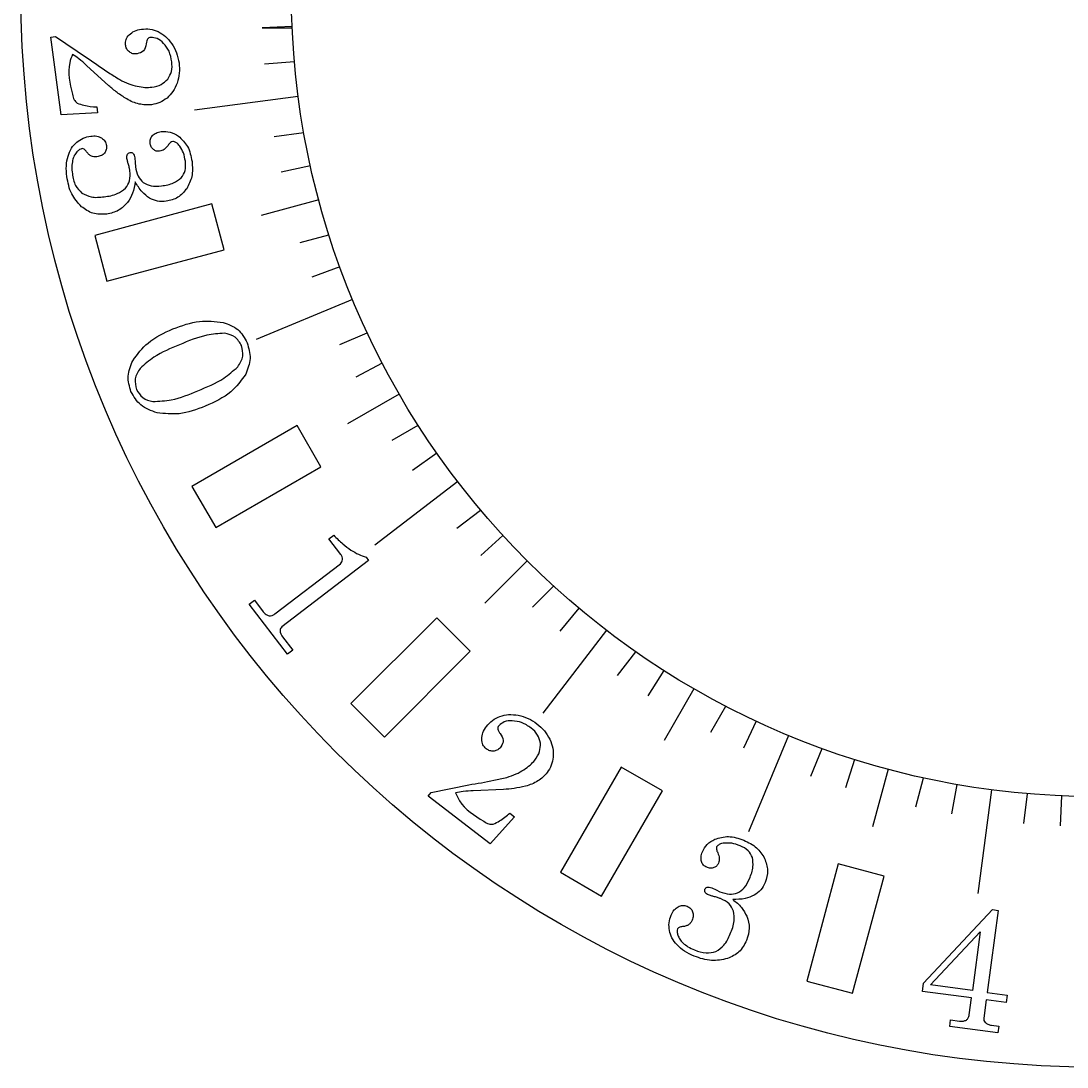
# Model space of a CAD drawing. Header units: millimetres. Extents: x -72 to 72, y -72 to 72.
# Drawn here: x -72 to -2, y -72 to -2 of the extents above; entities that cross this region are included whole.
import ezdxf

# ---------------------------------------------------------------- set-up
doc = ezdxf.new("R2010")
doc.units = ezdxf.units.MM
doc.layers.get('0').update_dxf_attribs({"linetype": 'CONTINUOUS'})

msp = doc.modelspace()

# ---------------------------------------------------------------- linework, layer by layer
for p, q in [((-53.864, -2.352), (-55.862, -2.439)), ((-55.862, -2.439), (-53.862, -2.439)), ((-70.016, -3.058), (-69.702, -3.017)), ((-69.331, -8.26), (-70.016, -3.058)), ((-69.702, -3.017), (-67.557, -4.454)), ((-53.71, -4.699), (-55.703, -4.873)), ((-66.136, -6.308), (-67.628, -4.946)), ((-53.454, -7.037), (-60.394, -7.951)), ((-66.895, -8.131), (-69.331, -8.26)), ((-66.948, -7.731), (-66.895, -8.131)), ((-55.066, -9.71), (-53.083, -9.449)), ((-64.408, -11.131), (-64.378, -11.452)), ((-64.378, -11.452), (-64.353, -11.733)), ((-52.638, -11.669), (-54.59, -12.102)), ((-52.078, -13.954), (-55.942, -14.99)), ((-53.328, -16.814), (-51.396, -16.296)), ((-50.664, -18.44), (-52.543, -19.124)), ((-49.811, -20.633), (-56.279, -23.311)), ((-50.677, -23.631), (-48.829, -22.866)), ((-47.824, -24.895), (-49.598, -25.819)), ((-46.692, -26.958), (-50.156, -28.958)), ((-47.159, -30.043), (-45.427, -29.043)), ((-44.165, -30.925), (-45.803, -32.072)), ((-42.774, -32.822), (-48.328, -37.083)), ((-42.834, -35.942), (-41.247, -34.724)), ((-51.398, -36.66), (-51.077, -36.414)), ((-39.751, -36.425), (-41.225, -37.776)), ((-50.606, -37.692), (-51.398, -36.66)), ((-55.018, -41.683), (-50.634, -38.319)), ((-48.741, -38.1), (-54.543, -42.552)), ((-48.907, -37.885), (-48.741, -38.1)), ((-38.124, -38.124), (-40.952, -40.952)), ((-37.776, -41.225), (-36.362, -39.811)), ((-56.741, -41.025), (-56.392, -40.758)), ((-54.172, -44.372), (-56.741, -41.025)), ((-56.392, -40.758), (-55.8, -41.529)), ((-34.656, -41.302), (-35.942, -42.834)), ((-54.516, -43.203), (-53.824, -44.105)), ((-32.822, -42.774), (-37.083, -48.328)), ((-53.824, -44.105), (-54.172, -44.372)), ((-32.072, -45.803), (-30.854, -44.217)), ((-28.969, -45.472), (-30.043, -47.159)), ((-26.958, -46.692), (-28.958, -50.156)), ((-25.819, -49.598), (-24.819, -47.866)), ((-22.786, -48.864), (-23.631, -50.677)), ((-20.633, -49.811), (-23.311, -56.279)), ((-19.124, -52.543), (-18.359, -50.696)), ((-16.213, -51.42), (-16.814, -53.328)), ((-13.954, -52.078), (-14.99, -55.942)), ((-44.564, -53.627), (-42.03, -53.126)), ((-12.102, -54.59), (-11.585, -52.658)), ((-9.362, -53.096), (-9.71, -55.066)), ((-44.756, -53.878), (-44.564, -53.627)), ((-40.593, -57.072), (-44.756, -53.878)), ((-39.715, -53.433), (-41.732, -53.525)), ((-7.037, -53.454), (-7.951, -60.394)), ((-4.873, -55.703), (-4.612, -53.72)), ((-2.352, -53.864), (-2.439, -55.862)), ((-38.962, -55.259), (-40.593, -57.072)), ((-39.283, -55.013), (-38.962, -55.259)), ((-25.764, -60.03), (-25.471, -60.164)), ((-25.471, -60.164), (-25.216, -60.283)), ((-11.586, -66.398), (-6.973, -61.479)), ((-6.595, -61.529), (-7.319, -67.024)), ((-6.973, -61.479), (-6.595, -61.529)), ((-11.659, -66.955), (-11.586, -66.398)), ((-8.371, -67.388), (-11.659, -66.955)), ((-7.319, -67.024), (-5.982, -67.2)), ((-5.982, -67.2), (-6.047, -67.694)), ((-8.52, -68.521), (-8.371, -67.388)), ((-7.384, -67.518), (-7.547, -68.755)), ((-6.047, -67.694), (-7.384, -67.518)), ((-9.829, -69.3), (-9.771, -68.864)), ((-6.604, -69.724), (-9.829, -69.3)), ((-9.771, -68.864), (-9.173, -68.943)), ((-7.041, -69.224), (-6.547, -69.289)), ((-6.547, -69.289), (-6.604, -69.724))]:
    msp.add_line(p, q)
for points in [[(-59.231, -14.227), (-67.084, -16.332), (-66.262, -19.398), (-58.409, -17.294)], [(-53.53, -29.073), (-60.571, -33.138), (-58.984, -35.887), (-51.943, -31.822)], [(-44.182, -41.937), (-49.931, -47.686), (-47.686, -49.931), (-41.937, -44.182)], [(-31.822, -51.943), (-35.887, -58.984), (-33.138, -60.571), (-29.073, -53.53)], [(-17.294, -58.409), (-19.398, -66.262), (-16.332, -67.084), (-14.227, -59.231)], [(-11.112, -66.525), (-7.789, -62.964), (-8.306, -66.894)]]:
    msp.add_lwpolyline(points, close=True)
for radius in [72.025, 53.916]:
    msp.add_circle((0, 0), radius)
for points, knots in [([(-64.78, -2.9), (-64.667, -2.806), (-64.428, -2.606), (-64.121, -2.55), (-63.958, -2.52)], [0, 0, 0, 0, 0.04318291, 0.09191758, 0.09191758, 0.09191758, 0.09191758]), ([(-63.958, -2.52), (-63.764, -2.507), (-63.38, -2.481), (-63.019, -2.617), (-62.84, -2.683)], [0, 0, 0, 0, 0.0575716, 0.1141272, 0.1141272, 0.1141272, 0.1141272]), ([(-62.84, -2.683), (-62.668, -2.782), (-62.305, -2.989), (-62.055, -3.324), (-61.923, -3.499)], [0, 0, 0, 0, 0.0589312, 0.1239159, 0.1239159, 0.1239159, 0.1239159]), ([(-65.026, -3.565), (-65.025, -3.447), (-65.023, -3.196), (-64.864, -3.002), (-64.78, -2.9)], [0, 0, 0, 0, 0.03455083, 0.07284217, 0.07284217, 0.07284217, 0.07284217]), ([(-63.64, -3.501), (-63.677, -3.68), (-63.75, -4.026), (-64.086, -4.128), (-64.248, -4.178)], [0, 0, 0, 0, 0.05060925, 0.09781197, 0.09781197, 0.09781197, 0.09781197]), ([(-63.546, -3.181), (-63.567, -3.22), (-63.62, -3.32), (-63.632, -3.433), (-63.64, -3.501)], [0, 0, 0, 0, 0.01324609, 0.03358213, 0.03358213, 0.03358213, 0.03358213]), ([(-63.335, -3.077), (-63.379, -3.084), (-63.46, -3.099), (-63.519, -3.155), (-63.546, -3.181)], [0, 0, 0, 0, 0.01303054, 0.02400903, 0.02400903, 0.02400903, 0.02400903]), ([(-62.468, -3.471), (-62.605, -3.341), (-62.851, -3.108), (-63.186, -3.086), (-63.335, -3.077)], [0, 0, 0, 0, 0.05449299, 0.09796015, 0.09796015, 0.09796015, 0.09796015]), ([(-61.92, -4.711), (-61.964, -4.467), (-62.046, -4.008), (-62.333, -3.642), (-62.468, -3.471)], [0, 0, 0, 0, 0.072987, 0.1373837, 0.1373837, 0.1373837, 0.1373837]), ([(-61.923, -3.499), (-61.805, -3.698), (-61.567, -4.096), (-61.481, -4.553), (-61.438, -4.783)], [0, 0, 0, 0, 0.0686073, 0.1381907, 0.1381907, 0.1381907, 0.1381907]), ([(-64.765, -4.045), (-64.831, -3.981), (-64.968, -3.848), (-65.006, -3.661), (-65.026, -3.565)], [0, 0, 0, 0, 0.02706008, 0.05575429, 0.05575429, 0.05575429, 0.05575429]), ([(-64.248, -4.178), (-64.343, -4.183), (-64.529, -4.192), (-64.687, -4.093), (-64.765, -4.045)], [0, 0, 0, 0, 0.02776965, 0.05452308, 0.05452308, 0.05452308, 0.05452308]), ([(-68.57, -4.209), (-68.641, -4.394), (-68.971, -5.246), (-68.744, -6.164), (-68.567, -6.883)], [0, 0, 0, 0, 0.0588581, 0.2713859, 0.2713859, 0.2713859, 0.2713859]), ([(-67.628, -4.946), (-67.796, -4.794), (-68.093, -4.525), (-68.426, -4.304), (-68.57, -4.209)], [0, 0, 0, 0, 0.0680958, 0.1198048, 0.1198048, 0.1198048, 0.1198048]), ([(-67.557, -4.454), (-67.095, -4.782), (-66.391, -5.283), (-65.657, -5.739), (-65.405, -5.896)], [0, 0, 0, 0, 0.1698767, 0.2591149, 0.2591149, 0.2591149, 0.2591149]), ([(-62.185, -5.863), (-62.086, -5.696), (-61.874, -5.342), (-61.904, -4.929), (-61.92, -4.711)], [0, 0, 0, 0, 0.0568007, 0.1207745, 0.1207745, 0.1207745, 0.1207745]), ([(-61.438, -4.783), (-61.42, -5.014), (-61.384, -5.469), (-61.507, -5.909), (-61.568, -6.127)], [0, 0, 0, 0, 0.0687582, 0.1359702, 0.1359702, 0.1359702, 0.1359702]), ([(-65.405, -5.896), (-65.208, -5.997), (-64.834, -6.187), (-64.429, -6.295), (-64.237, -6.345)], [0, 0, 0, 0, 0.0661789, 0.1253825, 0.1253825, 0.1253825, 0.1253825]), ([(-63.257, -6.406), (-63.038, -6.365), (-62.627, -6.288), (-62.326, -5.998), (-62.185, -5.863)], [0, 0, 0, 0, 0.0651459, 0.1225383, 0.1225383, 0.1225383, 0.1225383]), ([(-61.568, -6.127), (-61.649, -6.327), (-61.804, -6.71), (-62.1, -6.997), (-62.242, -7.135)], [0, 0, 0, 0, 0.0637243, 0.1224407, 0.1224407, 0.1224407, 0.1224407]), ([(-68.567, -6.883), (-68.545, -7.012), (-68.507, -7.245), (-68.335, -7.403), (-68.258, -7.473)], [0, 0, 0, 0, 0.03796887, 0.06825935, 0.06825935, 0.06825935, 0.06825935]), ([(-64.938, -7.195), (-65.157, -7.057), (-65.578, -6.79), (-65.955, -6.465), (-66.136, -6.308)], [0, 0, 0, 0, 0.0773867, 0.1492624, 0.1492624, 0.1492624, 0.1492624]), ([(-64.237, -6.345), (-64.065, -6.378), (-63.74, -6.438), (-63.411, -6.416), (-63.257, -6.406)], [0, 0, 0, 0, 0.05252773, 0.09854347, 0.09854347, 0.09854347, 0.09854347]), ([(-68.258, -7.473), (-68.108, -7.525), (-67.685, -7.672), (-67.237, -7.708), (-66.948, -7.731)], [0, 0, 0, 0, 0.0474876, 0.1339977, 0.1339977, 0.1339977, 0.1339977]), ([(-64.108, -7.534), (-64.251, -7.495), (-64.542, -7.417), (-64.805, -7.27), (-64.938, -7.195)], [0, 0, 0, 0, 0.04442192, 0.0900314, 0.0900314, 0.0900314, 0.0900314]), ([(-63.274, -7.578), (-63.411, -7.589), (-63.691, -7.611), (-63.966, -7.56), (-64.108, -7.534)], [0, 0, 0, 0, 0.04089979, 0.08375489, 0.08375489, 0.08375489, 0.08375489]), ([(-62.242, -7.135), (-62.398, -7.245), (-62.711, -7.466), (-63.086, -7.54), (-63.274, -7.578)], [0, 0, 0, 0, 0.0566002, 0.1134363, 0.1134363, 0.1134363, 0.1134363]), ([(-68.292, -10.094), (-68.151, -9.993), (-67.866, -9.788), (-67.521, -9.72), (-67.347, -9.686)], [0, 0, 0, 0, 0.0512689, 0.1040344, 0.1040344, 0.1040344, 0.1040344]), ([(-67.347, -9.686), (-67.21, -9.674), (-66.957, -9.652), (-66.727, -9.76), (-66.621, -9.809)], [0, 0, 0, 0, 0.04021068, 0.07474655, 0.07474655, 0.07474655, 0.07474655]), ([(-63.379, -10.151), (-63.382, -10.057), (-63.388, -9.871), (-63.276, -9.722), (-63.221, -9.648)], [0, 0, 0, 0, 0.02716335, 0.05412456, 0.05412456, 0.05412456, 0.05412456]), ([(-63.221, -9.648), (-63.142, -9.584), (-62.969, -9.442), (-62.749, -9.405), (-62.629, -9.384)], [0, 0, 0, 0, 0.0300397, 0.06578796, 0.06578796, 0.06578796, 0.06578796]), ([(-62.629, -9.384), (-62.426, -9.377), (-62.013, -9.363), (-61.659, -9.575), (-61.479, -9.682)], [0, 0, 0, 0, 0.059642, 0.1210761, 0.1210761, 0.1210761, 0.1210761]), ([(-61.479, -9.682), (-61.25, -9.899), (-60.761, -10.365), (-60.635, -11.032), (-60.568, -11.388)], [0, 0, 0, 0, 0.0922653, 0.1977928, 0.1977928, 0.1977928, 0.1977928]), ([(-68.872, -11.025), (-68.806, -10.84), (-68.679, -10.488), (-68.417, -10.221), (-68.292, -10.094)], [0, 0, 0, 0, 0.0579966, 0.1108531, 0.1108531, 0.1108531, 0.1108531]), ([(-66.621, -9.809), (-66.537, -9.875), (-66.369, -10.006), (-66.319, -10.213), (-66.294, -10.316)], [0, 0, 0, 0, 0.03118193, 0.06189513, 0.06189513, 0.06189513, 0.06189513]), ([(-66.294, -10.316), (-66.289, -10.41), (-66.279, -10.592), (-66.378, -10.744), (-66.426, -10.818)], [0, 0, 0, 0, 0.02739623, 0.05311928, 0.05311928, 0.05311928, 0.05311928]), ([(-63.158, -10.577), (-63.214, -10.519), (-63.329, -10.399), (-63.362, -10.236), (-63.379, -10.151)], [0, 0, 0, 0, 0.02352232, 0.04890291, 0.04890291, 0.04890291, 0.04890291]), ([(-62.174, -10.305), (-62.254, -10.409), (-62.401, -10.599), (-62.631, -10.667), (-62.735, -10.698)], [0, 0, 0, 0, 0.03810006, 0.0700687, 0.0700687, 0.0700687, 0.0700687]), ([(-61.861, -10.04), (-61.911, -10.062), (-62.039, -10.119), (-62.123, -10.234), (-62.174, -10.305)], [0, 0, 0, 0, 0.01604759, 0.04166574, 0.04166574, 0.04166574, 0.04166574]), ([(-61.382, -10.366), (-61.46, -10.265), (-61.586, -10.101), (-61.785, -10.057), (-61.861, -10.04)], [0, 0, 0, 0, 0.036706, 0.05959191, 0.05959191, 0.05959191, 0.05959191]), ([(-61.015, -11.364), (-61.046, -11.168), (-61.103, -10.811), (-61.295, -10.505), (-61.382, -10.366)], [0, 0, 0, 0, 0.0587386, 0.1072784, 0.1072784, 0.1072784, 0.1072784]), ([(-68.952, -12.397), (-68.976, -12.152), (-69.022, -11.69), (-68.92, -11.237), (-68.872, -11.025)], [0, 0, 0, 0, 0.0733063, 0.138286, 0.138286, 0.138286, 0.138286]), ([(-68.286, -10.746), (-68.347, -10.825), (-68.478, -10.996), (-68.535, -11.204), (-68.565, -11.315)], [0, 0, 0, 0, 0.0296702, 0.06393192, 0.06393192, 0.06393192, 0.06393192]), ([(-67.917, -10.518), (-67.979, -10.536), (-68.121, -10.58), (-68.226, -10.686), (-68.286, -10.746)], [0, 0, 0, 0, 0.01920371, 0.04401046, 0.04401046, 0.04401046, 0.04401046]), ([(-67.628, -10.734), (-67.674, -10.667), (-67.747, -10.56), (-67.87, -10.529), (-67.917, -10.518)], [0, 0, 0, 0, 0.02304096, 0.03712559, 0.03712559, 0.03712559, 0.03712559]), ([(-67.309, -11.023), (-67.365, -10.989), (-67.49, -10.914), (-67.579, -10.798), (-67.628, -10.734)], [0, 0, 0, 0, 0.01934831, 0.0433593, 0.0433593, 0.0433593, 0.0433593]), ([(-66.934, -11.068), (-67.002, -11.074), (-67.13, -11.085), (-67.252, -11.043), (-67.309, -11.023)], [0, 0, 0, 0, 0.02013205, 0.03818358, 0.03818358, 0.03818358, 0.03818358]), ([(-66.426, -10.818), (-66.494, -10.88), (-66.637, -11.013), (-66.831, -11.049), (-66.934, -11.068)], [0, 0, 0, 0, 0.02691937, 0.05765221, 0.05765221, 0.05765221, 0.05765221]), ([(-64.922, -11.181), (-64.927, -11.128), (-64.937, -11.032), (-64.901, -10.942), (-64.885, -10.902)], [0, 0, 0, 0, 0.01570765, 0.02858375, 0.02858375, 0.02858375, 0.02858375]), ([(-64.842, -11.519), (-64.861, -11.453), (-64.892, -11.341), (-64.913, -11.227), (-64.922, -11.181)], [0, 0, 0, 0, 0.02082194, 0.03476569, 0.03476569, 0.03476569, 0.03476569]), ([(-64.885, -10.902), (-64.863, -10.87), (-64.821, -10.809), (-64.749, -10.791), (-64.714, -10.782)], [0, 0, 0, 0, 0.01100338, 0.02146696, 0.02146696, 0.02146696, 0.02146696]), ([(-64.714, -10.782), (-64.676, -10.78), (-64.601, -10.777), (-64.542, -10.824), (-64.514, -10.847)], [0, 0, 0, 0, 0.01114683, 0.02175299, 0.02175299, 0.02175299, 0.02175299]), ([(-64.514, -10.847), (-64.489, -10.883), (-64.431, -10.969), (-64.417, -11.072), (-64.408, -11.131)], [0, 0, 0, 0, 0.01296407, 0.03069565, 0.03069565, 0.03069565, 0.03069565]), ([(-62.735, -10.698), (-62.812, -10.701), (-62.966, -10.707), (-63.094, -10.62), (-63.158, -10.577)], [0, 0, 0, 0, 0.02249308, 0.0450151, 0.0450151, 0.0450151, 0.0450151]), ([(-68.565, -11.315), (-68.586, -11.45), (-68.632, -11.746), (-68.599, -12.044), (-68.581, -12.207)], [0, 0, 0, 0, 0.04069695, 0.08951439, 0.08951439, 0.08951439, 0.08951439]), ([(-64.73, -12.007), (-64.743, -11.933), (-64.77, -11.768), (-64.816, -11.608), (-64.842, -11.519)], [0, 0, 0, 0, 0.02244274, 0.05005997, 0.05005997, 0.05005997, 0.05005997]), ([(-64.353, -11.733), (-64.314, -11.955), (-64.244, -12.362), (-63.959, -12.658), (-63.83, -12.793)], [0, 0, 0, 0, 0.065875, 0.1206175, 0.1206175, 0.1206175, 0.1206175]), ([(-61.284, -12.475), (-61.184, -12.319), (-60.966, -11.982), (-60.998, -11.58), (-61.015, -11.364)], [0, 0, 0, 0, 0.054217, 0.1171761, 0.1171761, 0.1171761, 0.1171761]), ([(-60.568, -11.388), (-60.542, -11.729), (-60.492, -12.371), (-60.787, -12.941), (-60.926, -13.208)], [0, 0, 0, 0, 0.1001225, 0.1887892, 0.1887892, 0.1887892, 0.1887892]), ([(-67.978, -14.408), (-68.22, -14.135), (-68.733, -13.558), (-68.876, -12.798), (-68.952, -12.397)], [0, 0, 0, 0, 0.1075638, 0.2272215, 0.2272215, 0.2272215, 0.2272215]), ([(-68.581, -12.207), (-68.535, -12.48), (-68.452, -12.975), (-68.107, -13.336), (-67.953, -13.498)], [0, 0, 0, 0, 0.0808547, 0.1465491, 0.1465491, 0.1465491, 0.1465491]), ([(-65.022, -13.177), (-64.914, -13.013), (-64.681, -12.659), (-64.713, -12.234), (-64.73, -12.007)], [0, 0, 0, 0, 0.0574889, 0.1236781, 0.1236781, 0.1236781, 0.1236781]), ([(-62.615, -13.011), (-62.332, -12.971), (-61.841, -12.901), (-61.45, -12.602), (-61.284, -12.475)], [0, 0, 0, 0, 0.0840503, 0.1455484, 0.1455484, 0.1455484, 0.1455484]), ([(-66.451, -13.747), (-66.147, -13.703), (-65.622, -13.629), (-65.2, -13.311), (-65.022, -13.177)], [0, 0, 0, 0, 0.0902178, 0.1560336, 0.1560336, 0.1560336, 0.1560336]), ([(-64.374, -12.734), (-64.414, -12.999), (-64.487, -13.496), (-64.754, -13.921), (-64.878, -14.119)], [0, 0, 0, 0, 0.0793829, 0.1487077, 0.1487077, 0.1487077, 0.1487077]), ([(-63.413, -13.84), (-63.586, -13.707), (-63.979, -13.404), (-64.232, -12.975), (-64.374, -12.734)], [0, 0, 0, 0, 0.0646867, 0.1476911, 0.1476911, 0.1476911, 0.1476911]), ([(-63.83, -12.793), (-63.661, -12.88), (-63.281, -13.078), (-62.853, -13.035), (-62.615, -13.011)], [0, 0, 0, 0, 0.0559797, 0.1257735, 0.1257735, 0.1257735, 0.1257735]), ([(-60.926, -13.208), (-61.107, -13.425), (-61.47, -13.858), (-62.019, -13.986), (-62.292, -14.05)], [0, 0, 0, 0, 0.0825007, 0.1644336, 0.1644336, 0.1644336, 0.1644336]), ([(-67.953, -13.498), (-67.747, -13.601), (-67.275, -13.835), (-66.748, -13.778), (-66.451, -13.747)], [0, 0, 0, 0, 0.067782, 0.1549851, 0.1549851, 0.1549851, 0.1549851]), ([(-62.292, -14.05), (-62.493, -14.063), (-62.884, -14.088), (-63.24, -13.921), (-63.413, -13.84)], [0, 0, 0, 0, 0.0591153, 0.1157014, 0.1157014, 0.1157014, 0.1157014]), ([(-66.281, -14.906), (-66.599, -14.92), (-67.223, -14.949), (-67.729, -14.586), (-67.978, -14.408)], [0, 0, 0, 0, 0.0925619, 0.1814494, 0.1814494, 0.1814494, 0.1814494]), ([(-64.878, -14.119), (-65.068, -14.319), (-65.454, -14.727), (-66.003, -14.846), (-66.281, -14.906)], [0, 0, 0, 0, 0.0810519, 0.1642887, 0.1642887, 0.1642887, 0.1642887]), ([(-61.845, -22.593), (-61.255, -22.374), (-60.168, -21.969), (-59.018, -22.101), (-58.491, -22.161)], [0, 0, 0, 0, 0.1854547, 0.3424084, 0.3424084, 0.3424084, 0.3424084]), ([(-58.491, -22.161), (-58.132, -22.287), (-57.42, -22.536), (-57.055, -23.195), (-56.875, -23.522)], [0, 0, 0, 0, 0.1099949, 0.217945, 0.217945, 0.217945, 0.217945]), ([(-64.534, -24.722), (-64.219, -24.296), (-63.518, -23.348), (-62.439, -22.861), (-61.845, -22.593)], [0, 0, 0, 0, 0.1563071, 0.3480283, 0.3480283, 0.3480283, 0.3480283]), ([(-58.398, -22.884), (-58.794, -22.913), (-59.837, -22.989), (-60.803, -23.403), (-61.403, -23.659)], [0, 0, 0, 0, 0.1184432, 0.3121794, 0.3121794, 0.3121794, 0.3121794]), ([(-57.251, -23.715), (-57.377, -23.502), (-57.638, -23.06), (-58.139, -22.944), (-58.398, -22.884)], [0, 0, 0, 0, 0.0712978, 0.1473197, 0.1473197, 0.1473197, 0.1473197]), ([(-61.403, -23.659), (-61.997, -23.899), (-62.964, -24.288), (-63.742, -24.974), (-64.041, -25.237)], [0, 0, 0, 0, 0.1903204, 0.3092808, 0.3092808, 0.3092808, 0.3092808]), ([(-57.507, -25.134), (-57.357, -24.902), (-57.073, -24.462), (-57.194, -23.955), (-57.251, -23.715)], [0, 0, 0, 0, 0.0790161, 0.1498627, 0.1498627, 0.1498627, 0.1498627]), ([(-56.875, -23.522), (-56.77, -23.874), (-56.559, -24.585), (-56.831, -25.274), (-56.969, -25.622)], [0, 0, 0, 0, 0.1070769, 0.2157285, 0.2157285, 0.2157285, 0.2157285]), ([(-64.657, -26.796), (-64.758, -26.449), (-64.962, -25.743), (-64.678, -25.065), (-64.534, -24.722)], [0, 0, 0, 0, 0.1051658, 0.21349, 0.21349, 0.21349, 0.21349]), ([(-60.174, -26.734), (-59.574, -26.492), (-58.597, -26.097), (-57.81, -25.403), (-57.507, -25.134)], [0, 0, 0, 0, 0.1920881, 0.3129211, 0.3129211, 0.3129211, 0.3129211]), ([(-64.041, -25.237), (-64.186, -25.466), (-64.464, -25.903), (-64.342, -26.403), (-64.284, -26.641)], [0, 0, 0, 0, 0.0775983, 0.1481138, 0.1481138, 0.1481138, 0.1481138]), ([(-56.969, -25.622), (-57.277, -26.046), (-57.976, -27.008), (-59.068, -27.493), (-59.677, -27.765)], [0, 0, 0, 0, 0.1549394, 0.3507496, 0.3507496, 0.3507496, 0.3507496]), ([(-62.901, -28.212), (-63.298, -28.076), (-64.058, -27.815), (-64.464, -27.125), (-64.657, -26.796)], [0, 0, 0, 0, 0.1215279, 0.2323921, 0.2323921, 0.2323921, 0.2323921]), ([(-64.284, -26.641), (-64.163, -26.851), (-63.915, -27.281), (-63.432, -27.396), (-63.186, -27.455)], [0, 0, 0, 0, 0.0696379, 0.1421735, 0.1421735, 0.1421735, 0.1421735]), ([(-63.186, -27.455), (-62.771, -27.435), (-61.726, -27.385), (-60.758, -26.979), (-60.174, -26.734)], [0, 0, 0, 0, 0.1238521, 0.3117459, 0.3117459, 0.3117459, 0.3117459]), ([(-59.677, -27.765), (-60.258, -27.988), (-61.302, -28.389), (-62.409, -28.266), (-62.901, -28.212)], [0, 0, 0, 0, 0.1833041, 0.3296524, 0.3296524, 0.3296524, 0.3296524]), ([(-51.077, -36.414), (-50.877, -36.611), (-50.517, -36.968), (-50.107, -37.267), (-49.924, -37.401)], [0, 0, 0, 0, 0.0840282, 0.1519513, 0.1519513, 0.1519513, 0.1519513]), ([(-50.488, -38.037), (-50.491, -37.977), (-50.498, -37.851), (-50.569, -37.746), (-50.606, -37.692)], [0, 0, 0, 0, 0.01771495, 0.03712672, 0.03712672, 0.03712672, 0.03712672]), ([(-49.924, -37.401), (-49.759, -37.503), (-49.438, -37.702), (-49.08, -37.825), (-48.907, -37.885)], [0, 0, 0, 0, 0.0581427, 0.1130158, 0.1130158, 0.1130158, 0.1130158]), ([(-50.634, -38.319), (-50.594, -38.281), (-50.514, -38.204), (-50.497, -38.093), (-50.488, -38.037)], [0, 0, 0, 0, 0.01603183, 0.03252807, 0.03252807, 0.03252807, 0.03252807]), ([(-55.8, -41.529), (-55.742, -41.6), (-55.637, -41.728), (-55.481, -41.778), (-55.411, -41.8)], [0, 0, 0, 0, 0.02675548, 0.04824991, 0.04824991, 0.04824991, 0.04824991]), ([(-55.411, -41.8), (-55.343, -41.801), (-55.2, -41.804), (-55.08, -41.724), (-55.018, -41.683)], [0, 0, 0, 0, 0.02005035, 0.04196494, 0.04196494, 0.04196494, 0.04196494]), ([(-54.543, -42.552), (-54.581, -42.586), (-54.654, -42.653), (-54.666, -42.751), (-54.671, -42.798)], [0, 0, 0, 0, 0.01479502, 0.02863678, 0.02863678, 0.02863678, 0.02863678]), ([(-54.671, -42.798), (-54.662, -42.869), (-54.644, -43.016), (-54.56, -43.139), (-54.516, -43.203)], [0, 0, 0, 0, 0.02102955, 0.04394207, 0.04394207, 0.04394207, 0.04394207]), ([(-40.853, -49.214), (-40.725, -49.068), (-40.471, -48.778), (-40.121, -48.618), (-39.947, -48.539)], [0, 0, 0, 0, 0.0575716, 0.1141272, 0.1141272, 0.1141272, 0.1141272]), ([(-39.127, -48.832), (-39.315, -48.838), (-39.654, -48.847), (-39.907, -49.069), (-40.019, -49.167)], [0, 0, 0, 0, 0.05449299, 0.09796015, 0.09796015, 0.09796015, 0.09796015]), ([(-39.947, -48.539), (-39.755, -48.487), (-39.353, -48.377), (-38.939, -48.437), (-38.722, -48.468)], [0, 0, 0, 0, 0.0589312, 0.1239159, 0.1239159, 0.1239159, 0.1239159]), ([(-37.863, -49.322), (-38.066, -49.181), (-38.449, -48.914), (-38.911, -48.859), (-39.127, -48.832)], [0, 0, 0, 0, 0.072987, 0.1373837, 0.1373837, 0.1373837, 0.1373837]), ([(-38.722, -48.468), (-38.498, -48.524), (-38.047, -48.638), (-37.664, -48.9), (-37.471, -49.032)], [0, 0, 0, 0, 0.0686073, 0.1381907, 0.1381907, 0.1381907, 0.1381907]), ([(-37.471, -49.032), (-37.295, -49.182), (-36.947, -49.479), (-36.723, -49.878), (-36.613, -50.075)], [0, 0, 0, 0, 0.0687582, 0.1359702, 0.1359702, 0.1359702, 0.1359702]), ([(-41.165, -50.064), (-41.152, -49.918), (-41.125, -49.608), (-40.947, -49.351), (-40.853, -49.214)], [0, 0, 0, 0, 0.04318291, 0.09191758, 0.09191758, 0.09191758, 0.09191758]), ([(-40.019, -49.167), (-40.045, -49.204), (-40.092, -49.271), (-40.093, -49.353), (-40.094, -49.39)], [0, 0, 0, 0, 0.01303054, 0.02400903, 0.02400903, 0.02400903, 0.02400903]), ([(-40.094, -49.39), (-40.081, -49.433), (-40.049, -49.541), (-39.977, -49.629), (-39.934, -49.683)], [0, 0, 0, 0, 0.01324609, 0.03358213, 0.03358213, 0.03358213, 0.03358213]), ([(-39.934, -49.683), (-39.834, -49.836), (-39.641, -50.132), (-39.806, -50.442), (-39.886, -50.591)], [0, 0, 0, 0, 0.05060925, 0.09781197, 0.09781197, 0.09781197, 0.09781197]), ([(-37.236, -50.324), (-37.283, -50.136), (-37.384, -49.736), (-37.697, -49.465), (-37.863, -49.322)], [0, 0, 0, 0, 0.0568007, 0.1207745, 0.1207745, 0.1207745, 0.1207745]), ([(-40.869, -50.708), (-40.952, -50.624), (-41.128, -50.445), (-41.152, -50.195), (-41.165, -50.064)], [0, 0, 0, 0, 0.03455083, 0.07284217, 0.07284217, 0.07284217, 0.07284217]), ([(-37.61, -51.466), (-37.484, -51.282), (-37.247, -50.937), (-37.24, -50.519), (-37.236, -50.324)], [0, 0, 0, 0, 0.0651459, 0.1225383, 0.1225383, 0.1225383, 0.1225383]), ([(-36.613, -50.075), (-36.529, -50.273), (-36.367, -50.653), (-36.374, -51.066), (-36.377, -51.264)], [0, 0, 0, 0, 0.0637243, 0.1224407, 0.1224407, 0.1224407, 0.1224407]), ([(-40.345, -50.863), (-40.438, -50.864), (-40.628, -50.867), (-40.787, -50.762), (-40.869, -50.708)], [0, 0, 0, 0, 0.02706008, 0.05575429, 0.05575429, 0.05575429, 0.05575429]), ([(-39.886, -50.591), (-39.95, -50.662), (-40.075, -50.8), (-40.256, -50.842), (-40.345, -50.863)], [0, 0, 0, 0, 0.02776965, 0.05452308, 0.05452308, 0.05452308, 0.05452308]), ([(-38.346, -52.117), (-38.2, -52.017), (-37.928, -51.831), (-37.711, -51.582), (-37.61, -51.466)], [0, 0, 0, 0, 0.05252773, 0.09854347, 0.09854347, 0.09854347, 0.09854347]), ([(-36.377, -51.264), (-36.409, -51.452), (-36.474, -51.829), (-36.687, -52.148), (-36.793, -52.307)], [0, 0, 0, 0, 0.0566002, 0.1134363, 0.1134363, 0.1134363, 0.1134363]), ([(-39.489, -52.624), (-39.278, -52.556), (-38.879, -52.427), (-38.517, -52.216), (-38.346, -52.117)], [0, 0, 0, 0, 0.0661789, 0.1253825, 0.1253825, 0.1253825, 0.1253825]), ([(-36.793, -52.307), (-36.882, -52.411), (-37.064, -52.625), (-37.295, -52.784), (-37.413, -52.865)], [0, 0, 0, 0, 0.04089979, 0.08375489, 0.08375489, 0.08375489, 0.08375489]), ([(-42.03, -53.126), (-41.472, -53.032), (-40.62, -52.887), (-39.778, -52.692), (-39.489, -52.624)], [0, 0, 0, 0, 0.1698767, 0.2591149, 0.2591149, 0.2591149, 0.2591149]), ([(-38.24, -53.213), (-38.492, -53.27), (-38.979, -53.379), (-39.476, -53.415), (-39.715, -53.433)], [0, 0, 0, 0, 0.0773867, 0.1492624, 0.1492624, 0.1492624, 0.1492624]), ([(-37.413, -52.865), (-37.542, -52.939), (-37.803, -53.089), (-38.093, -53.171), (-38.24, -53.213)], [0, 0, 0, 0, 0.04442192, 0.0900314, 0.0900314, 0.0900314, 0.0900314]), ([(-41.732, -53.525), (-41.959, -53.536), (-42.359, -53.556), (-42.751, -53.635), (-42.92, -53.669)], [0, 0, 0, 0, 0.0680958, 0.1198048, 0.1198048, 0.1198048, 0.1198048]), ([(-42.92, -53.669), (-42.84, -53.85), (-42.47, -54.686), (-41.661, -55.175), (-41.027, -55.558)], [0, 0, 0, 0, 0.0588581, 0.2713859, 0.2713859, 0.2713859, 0.2713859]), ([(-40.392, -55.757), (-40.249, -55.688), (-39.846, -55.492), (-39.504, -55.201), (-39.283, -55.013)], [0, 0, 0, 0, 0.0474876, 0.1339977, 0.1339977, 0.1339977, 0.1339977]), ([(-41.027, -55.558), (-40.92, -55.634), (-40.729, -55.771), (-40.495, -55.761), (-40.392, -55.757)], [0, 0, 0, 0, 0.03796887, 0.06825935, 0.06825935, 0.06825935, 0.06825935]), ([(-25.555, -56.768), (-25.253, -56.679), (-24.604, -56.488), (-23.964, -56.713), (-23.622, -56.833)], [0, 0, 0, 0, 0.0922653, 0.1977927, 0.1977927, 0.1977927, 0.1977927]), ([(-26.388, -57.615), (-26.292, -57.436), (-26.098, -57.072), (-25.738, -56.87), (-25.555, -56.768)], [0, 0, 0, 0, 0.059642, 0.1210761, 0.1210761, 0.1210761, 0.1210761]), ([(-25.436, -57.278), (-25.442, -57.332), (-25.457, -57.472), (-25.399, -57.602), (-25.363, -57.682)], [0, 0, 0, 0, 0.01604758, 0.04166576, 0.04166576, 0.04166576, 0.04166576]), ([(-24.914, -57.027), (-25.04, -57.043), (-25.246, -57.071), (-25.384, -57.221), (-25.436, -57.278)], [0, 0, 0, 0, 0.03670605, 0.05959195, 0.05959195, 0.05959195, 0.05959195]), ([(-23.866, -57.208), (-24.051, -57.137), (-24.389, -57.007), (-24.75, -57.021), (-24.914, -57.027)], [0, 0, 0, 0, 0.0587386, 0.1072784, 0.1072784, 0.1072784, 0.1072784]), ([(-23.039, -57.997), (-23.123, -57.832), (-23.307, -57.475), (-23.671, -57.301), (-23.866, -57.208)], [0, 0, 0, 0, 0.054217, 0.117176, 0.117176, 0.117176, 0.117176]), ([(-23.622, -56.833), (-23.314, -56.98), (-22.733, -57.258), (-22.387, -57.798), (-22.225, -58.052)], [0, 0, 0, 0, 0.1001225, 0.1887892, 0.1887892, 0.1887892, 0.1887892]), ([(-26.455, -58.26), (-26.472, -58.159), (-26.508, -57.939), (-26.43, -57.729), (-26.388, -57.615)], [0, 0, 0, 0, 0.03003974, 0.06578799, 0.06578799, 0.06578799, 0.06578799]), ([(-25.363, -57.682), (-25.313, -57.803), (-25.222, -58.026), (-25.278, -58.258), (-25.303, -58.365)], [0, 0, 0, 0, 0.03810003, 0.07006868, 0.07006868, 0.07006868, 0.07006868]), ([(-23.24, -59.417), (-23.133, -59.151), (-22.949, -58.691), (-23.012, -58.203), (-23.039, -57.997)], [0, 0, 0, 0, 0.0840503, 0.1455484, 0.1455484, 0.1455484, 0.1455484]), ([(-22.225, -58.052), (-22.128, -58.318), (-21.934, -58.848), (-22.097, -59.388), (-22.179, -59.657)], [0, 0, 0, 0, 0.0825008, 0.1644336, 0.1644336, 0.1644336, 0.1644336]), ([(-26.099, -58.648), (-26.182, -58.604), (-26.346, -58.516), (-26.419, -58.345), (-26.455, -58.26)], [0, 0, 0, 0, 0.02716338, 0.05412454, 0.05412454, 0.05412454, 0.05412454]), ([(-25.62, -58.67), (-25.697, -58.689), (-25.859, -58.73), (-26.017, -58.676), (-26.099, -58.648)], [0, 0, 0, 0, 0.02352233, 0.04890291, 0.04890291, 0.04890291, 0.04890291]), ([(-25.303, -58.365), (-25.339, -58.433), (-25.411, -58.569), (-25.55, -58.636), (-25.62, -58.67)], [0, 0, 0, 0, 0.02249308, 0.0450151, 0.0450151, 0.0450151, 0.0450151]), ([(-24.036, -60.36), (-23.876, -60.257), (-23.515, -60.027), (-23.338, -59.635), (-23.24, -59.417)], [0, 0, 0, 0, 0.0559798, 0.1257735, 0.1257735, 0.1257735, 0.1257735]), ([(-26.202, -60.328), (-26.218, -60.293), (-26.25, -60.226), (-26.23, -60.155), (-26.22, -60.12)], [0, 0, 0, 0, 0.01100343, 0.021467, 0.021467, 0.021467, 0.021467]), ([(-26.22, -60.12), (-26.203, -60.086), (-26.168, -60.019), (-26.098, -59.992), (-26.064, -59.979)], [0, 0, 0, 0, 0.01114682, 0.02175301, 0.02175301, 0.02175301, 0.02175301]), ([(-26.064, -59.979), (-26.02, -59.976), (-25.917, -59.969), (-25.82, -60.007), (-25.764, -60.03)], [0, 0, 0, 0, 0.01296408, 0.03069563, 0.03069563, 0.03069563, 0.03069563]), ([(-22.179, -59.657), (-22.268, -59.837), (-22.442, -60.189), (-22.764, -60.413), (-22.921, -60.523)], [0, 0, 0, 0, 0.0591153, 0.1157014, 0.1157014, 0.1157014, 0.1157014]), ([(-25.978, -60.5), (-26.027, -60.478), (-26.115, -60.438), (-26.175, -60.362), (-26.202, -60.328)], [0, 0, 0, 0, 0.01570768, 0.02858372, 0.02858372, 0.02858372, 0.02858372]), ([(-25.645, -60.599), (-25.713, -60.582), (-25.825, -60.554), (-25.934, -60.515), (-25.978, -60.5)], [0, 0, 0, 0, 0.02082194, 0.03476569, 0.03476569, 0.03476569, 0.03476569]), ([(-25.167, -60.747), (-25.237, -60.721), (-25.394, -60.662), (-25.556, -60.622), (-25.645, -60.599)], [0, 0, 0, 0, 0.02244274, 0.05005997, 0.05005997, 0.05005997, 0.05005997]), ([(-25.216, -60.283), (-25.004, -60.36), (-24.616, -60.503), (-24.217, -60.404), (-24.036, -60.36)], [0, 0, 0, 0, 0.0658749, 0.1206174, 0.1206174, 0.1206174, 0.1206174]), ([(-24.3, -61.585), (-24.388, -61.409), (-24.578, -61.03), (-24.962, -60.845), (-25.167, -60.747)], [0, 0, 0, 0, 0.0574888, 0.1236781, 0.1236781, 0.1236781, 0.1236781]), ([(-22.921, -60.523), (-23.122, -60.606), (-23.581, -60.795), (-24.079, -60.8), (-24.359, -60.802)], [0, 0, 0, 0, 0.0646868, 0.1476911, 0.1476911, 0.1476911, 0.1476911]), ([(-24.359, -60.802), (-24.149, -60.969), (-23.756, -61.281), (-23.522, -61.724), (-23.412, -61.93)], [0, 0, 0, 0, 0.0793828, 0.1487077, 0.1487077, 0.1487077, 0.1487077]), ([(-28.485, -61.852), (-28.427, -61.728), (-28.32, -61.497), (-28.112, -61.352), (-28.016, -61.285)], [0, 0, 0, 0, 0.04021068, 0.07474654, 0.07474654, 0.07474654, 0.07474654]), ([(-28.016, -61.285), (-27.916, -61.245), (-27.719, -61.165), (-27.515, -61.226), (-27.414, -61.256)], [0, 0, 0, 0, 0.03118194, 0.06189514, 0.06189514, 0.06189514, 0.06189514]), ([(-27.414, -61.256), (-27.33, -61.298), (-27.167, -61.38), (-27.085, -61.542), (-27.045, -61.621)], [0, 0, 0, 0, 0.0273962, 0.05311926, 0.05311926, 0.05311926, 0.05311926]), ([(-27.045, -61.621), (-27.025, -61.71), (-26.981, -61.902), (-27.047, -62.087), (-27.082, -62.186)], [0, 0, 0, 0, 0.0269194, 0.05765224, 0.05765224, 0.05765224, 0.05765224]), ([(-24.521, -63.107), (-24.407, -62.822), (-24.208, -62.329), (-24.273, -61.806), (-24.3, -61.585)], [0, 0, 0, 0, 0.0902178, 0.1560336, 0.1560336, 0.1560336, 0.1560336]), ([(-28.604, -62.875), (-28.622, -62.702), (-28.657, -62.353), (-28.543, -62.021), (-28.485, -61.852)], [0, 0, 0, 0, 0.0512689, 0.1040344, 0.1040344, 0.1040344, 0.1040344]), ([(-27.082, -62.186), (-27.111, -62.247), (-27.166, -62.364), (-27.263, -62.448), (-27.309, -62.488)], [0, 0, 0, 0, 0.02013205, 0.03818359, 0.03818359, 0.03818359, 0.03818359]), ([(-23.412, -61.93), (-23.334, -62.196), (-23.174, -62.734), (-23.345, -63.268), (-23.432, -63.539)], [0, 0, 0, 0, 0.0810519, 0.1642887, 0.1642887, 0.1642887, 0.1642887]), ([(-28.089, -63.843), (-28.216, -63.693), (-28.457, -63.407), (-28.557, -63.046), (-28.604, -62.875)], [0, 0, 0, 0, 0.0579966, 0.1108531, 0.1108531, 0.1108531, 0.1108531]), ([(-28.05, -62.762), (-28.065, -62.825), (-28.099, -62.97), (-28.059, -63.114), (-28.036, -63.195)], [0, 0, 0, 0, 0.0192037, 0.04401044, 0.04401044, 0.04401044, 0.04401044]), ([(-27.719, -62.62), (-27.799, -62.626), (-27.928, -62.635), (-28.017, -62.727), (-28.05, -62.762)], [0, 0, 0, 0, 0.02304092, 0.03712555, 0.03712555, 0.03712555, 0.03712555]), ([(-27.309, -62.488), (-27.366, -62.52), (-27.494, -62.59), (-27.639, -62.609), (-27.719, -62.62)], [0, 0, 0, 0, 0.0193483, 0.04335933, 0.04335933, 0.04335933, 0.04335933]), ([(-28.036, -63.195), (-27.999, -63.288), (-27.917, -63.487), (-27.765, -63.64), (-27.684, -63.722)], [0, 0, 0, 0, 0.02967024, 0.06393192, 0.06393192, 0.06393192, 0.06393192]), ([(-27.684, -63.722), (-27.578, -63.807), (-27.344, -63.995), (-27.069, -64.116), (-26.92, -64.181)], [0, 0, 0, 0, 0.04069696, 0.08951441, 0.08951441, 0.08951441, 0.08951441]), ([(-25.487, -64.283), (-25.295, -64.156), (-24.857, -63.864), (-24.642, -63.38), (-24.521, -63.107)], [0, 0, 0, 0, 0.067782, 0.1549851, 0.1549851, 0.1549851, 0.1549851]), ([(-23.432, -63.539), (-23.578, -63.822), (-23.866, -64.376), (-24.433, -64.634), (-24.711, -64.76)], [0, 0, 0, 0, 0.092562, 0.1814493, 0.1814493, 0.1814493, 0.1814493]), ([(-26.94, -64.598), (-27.164, -64.496), (-27.587, -64.305), (-27.929, -63.99), (-28.089, -63.843)], [0, 0, 0, 0, 0.0733063, 0.138286, 0.138286, 0.138286, 0.138286]), ([(-26.92, -64.181), (-26.66, -64.278), (-26.19, -64.454), (-25.705, -64.336), (-25.487, -64.283)], [0, 0, 0, 0, 0.0808546, 0.146549, 0.146549, 0.146549, 0.146549]), ([(-24.711, -64.76), (-25.069, -64.833), (-25.825, -64.989), (-26.555, -64.733), (-26.94, -64.598)], [0, 0, 0, 0, 0.1075639, 0.2272214, 0.2272214, 0.2272214, 0.2272214]), ([(-8.712, -68.874), (-8.664, -68.829), (-8.56, -68.734), (-8.534, -68.595), (-8.52, -68.521)], [0, 0, 0, 0, 0.01913646, 0.04111114, 0.04111114, 0.04111114, 0.04111114]), ([(-9.173, -68.943), (-9.082, -68.953), (-8.922, -68.97), (-8.776, -68.903), (-8.712, -68.874)], [0, 0, 0, 0, 0.0266361, 0.0474071, 0.0474071, 0.0474071, 0.0474071]), ([(-7.547, -68.755), (-7.548, -68.808), (-7.551, -68.912), (-7.486, -68.993), (-7.453, -69.034)], [0, 0, 0, 0, 0.01514186, 0.03022121, 0.03022121, 0.03022121, 0.03022121]), ([(-7.453, -69.034), (-7.393, -69.081), (-7.271, -69.178), (-7.119, -69.208), (-7.041, -69.224)], [0, 0, 0, 0, 0.02260088, 0.04598937, 0.04598937, 0.04598937, 0.04598937])]:
    msp.add_open_spline(points, degree=3, knots=knots)

doc.saveas('drawing.dxf')
